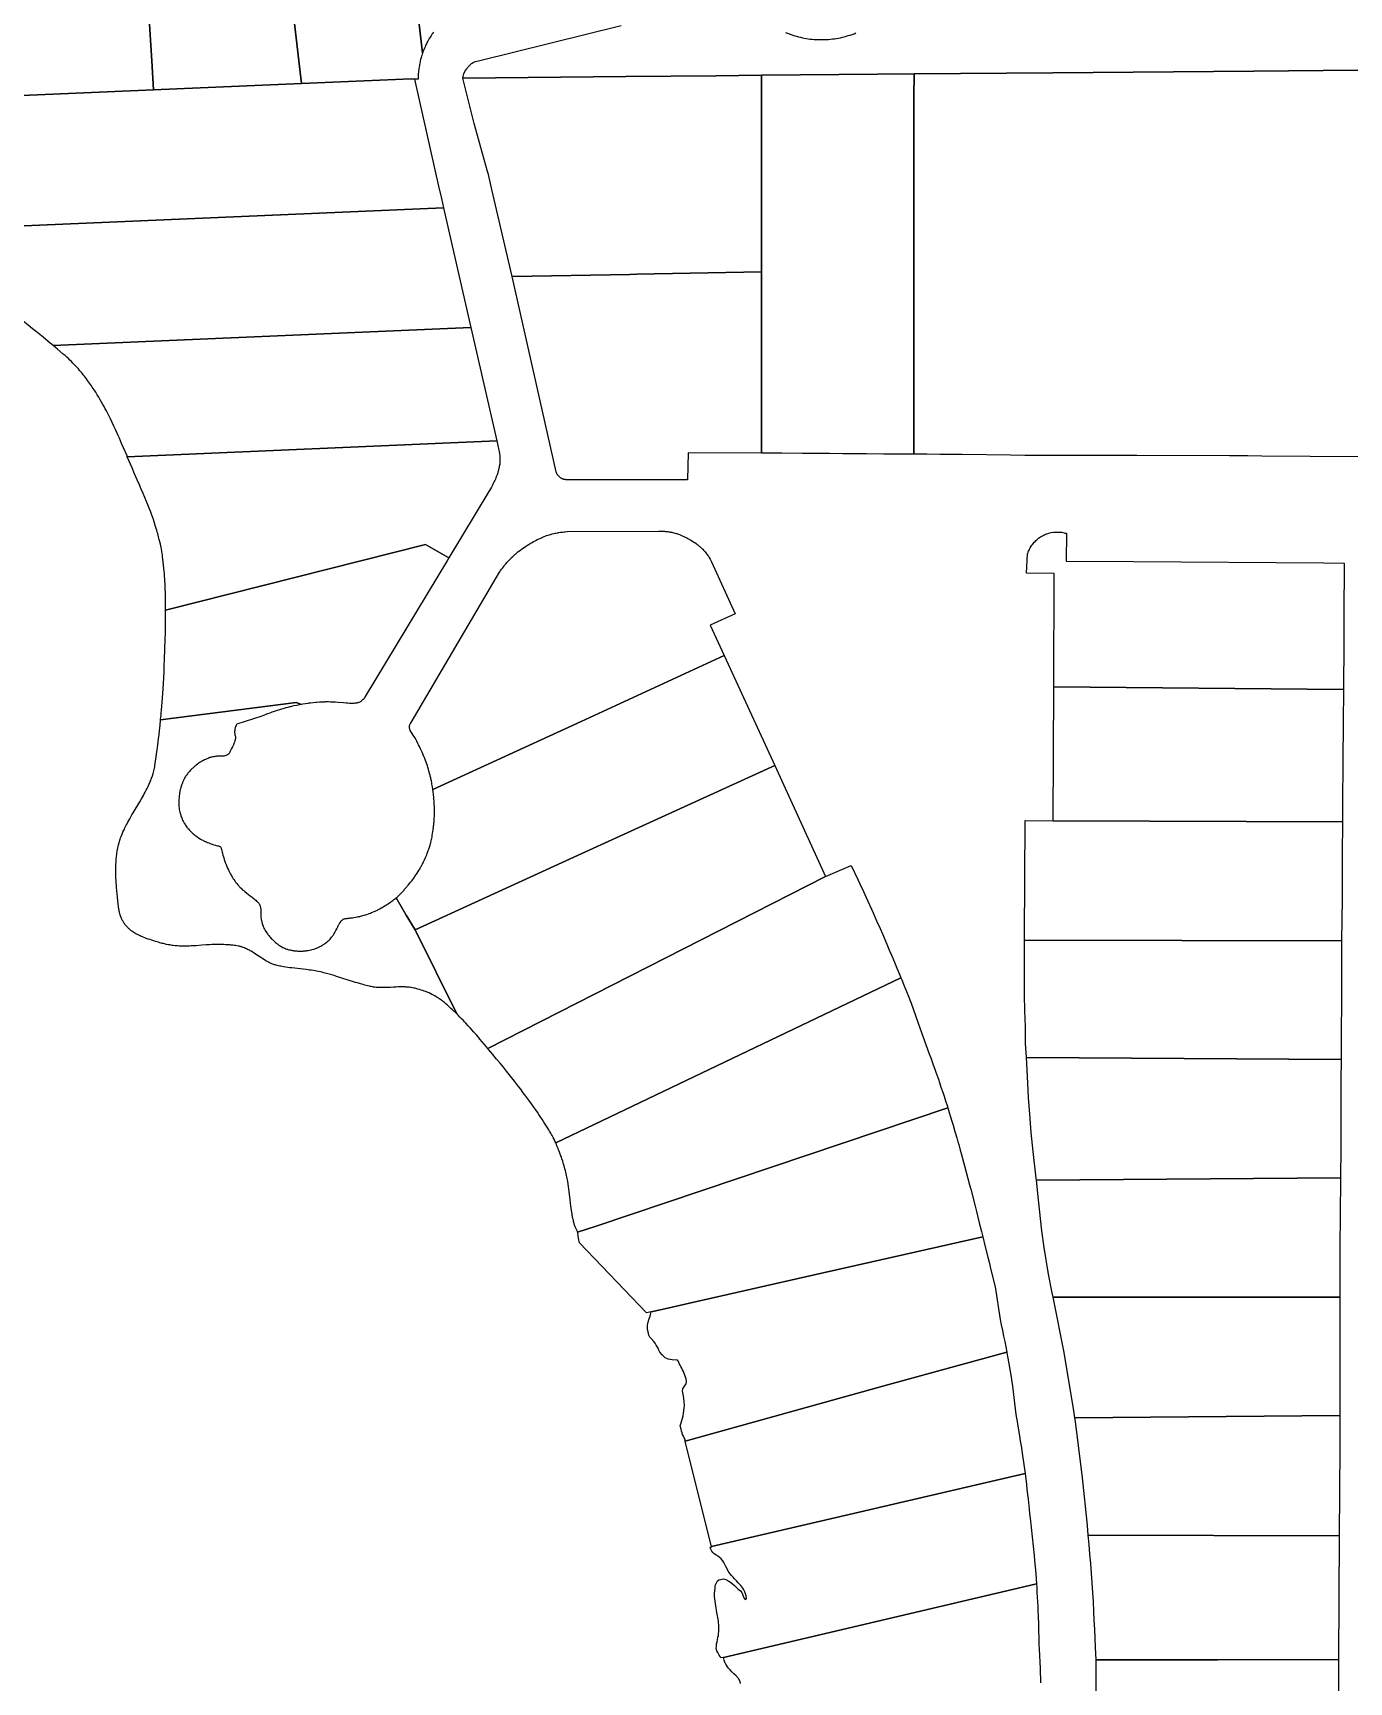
# Model space of a CAD drawing. Header units: metres. Extents: x 3 to 1005126, y 39 to 4383651.
# Drawn here: x 478298.2 to 478536, y 4366002.3 to 4366300.4 of the extents above; entities that cross this region are included whole.
import ezdxf

# ---------------------------------------------------------------- set-up
doc = ezdxf.new("R2010")
doc.units = ezdxf.units.M
doc.header["$MEASUREMENT"] = 0
doc.layers.add('TM_Llucmajor', color=7, linetype='Continuous')

msp = doc.modelspace()

# ---------------------------------------------------------------- linework, layer by layer
at = {"layer": 'TM_Llucmajor', "linetype": 'Continuous', "flags": 128}
for points in [[(478362.14, 4366351.85), (478368.6, 4366296.74), (478368.56, 4366296.64), (478368.52, 4366296.53), (478368.45, 4366296.3), (478368.41, 4366296.18), (478368.34, 4366295.95), (478368.28, 4366295.72), (478368.24, 4366295.57), (478368.19, 4366295.34), (478368.17, 4366295.25), (478368.14, 4366295.14), (478368.09, 4366294.9), (478368.04, 4366294.66), (478368.02, 4366294.51), (478367.96, 4366294.19), (478367.93, 4366293.95), (478367.91, 4366293.79), (478367.87, 4366293.46), (478367.86, 4366293.3), (478367.83, 4366292.97), (478367.81, 4366292.64), (478367.8, 4366292.42), (478367.8, 4366292.27), (478367.8, 4366292.01), (478367.11, 4366292.03), (478366.54, 4366292.05), (478346.74, 4366291.21), (478346.26, 4366295.34), (478343.21, 4366321.33)], [(478370.57, 4366300.49), (478370.42, 4366300.29), (478370.36, 4366300.19), (478370.28, 4366300.08), (478370.12, 4366299.84), (478369.97, 4366299.6), (478369.87, 4366299.44), (478369.8, 4366299.33), (478369.68, 4366299.12), (478369.54, 4366298.87), (478369.45, 4366298.7), (478369.39, 4366298.59), (478369.28, 4366298.37), (478369.2, 4366298.2), (478369.14, 4366298.08), (478369.04, 4366297.86), (478368.94, 4366297.63), (478368.81, 4366297.32), (478368.75, 4366297.16), (478368.66, 4366296.93), (478368.62, 4366296.81), (478368.6, 4366296.74), (478362.14, 4366351.85)], [(478343.21, 4366321.33), (478346.26, 4366295.34), (478346.74, 4366291.21), (478319.99, 4366290.07), (478319.66, 4366295.34), (478318.24, 4366318.09)], [(478318.24, 4366318.09), (478319.66, 4366295.34), (478319.99, 4366290.07), (478319.99, 4366290.07), (478294.81, 4366288.99), (478293.14, 4366288.92), (478293.45, 4366295.34), (478294.57, 4366318.14)], [(478537.64, 4366293.61), (478518.82, 4366293.47), (478482.49, 4366293.16), (478457.41, 4366292.95), (478450.82, 4366292.89), (478429.87, 4366292.71), (478429.87, 4366292.71), (478421.66, 4366292.63), (478405.33, 4366292.48), (478375.9, 4366292.21), (478376.05, 4366293.01), (478376.37, 4366293.59), (478376.57, 4366293.86), (478376.65, 4366294), (478376.75, 4366294.12), (478376.85, 4366294.25), (478376.96, 4366294.37), (478377.07, 4366294.5), (478377.19, 4366294.61), (478377.32, 4366294.71), (478377.45, 4366294.81), (478377.58, 4366294.91), (478377.73, 4366295), (478377.87, 4366295.07), (478378.01, 4366295.14), (478378.16, 4366295.21), (478378.68, 4366295.34), (478404.48, 4366301.73)], [(478434.19, 4366300.47), (478434.52, 4366300.33), (478434.85, 4366300.2), (478435.18, 4366300.08), (478435.52, 4366299.96), (478435.86, 4366299.86), (478436.2, 4366299.76), (478436.55, 4366299.66), (478436.89, 4366299.58), (478437.23, 4366299.5), (478437.58, 4366299.43), (478437.93, 4366299.37), (478438.29, 4366299.31), (478438.65, 4366299.26), (478439.01, 4366299.23), (478439.39, 4366299.19), (478439.74, 4366299.18), (478440.11, 4366299.16), (478440.48, 4366299.16), (478440.84, 4366299.16), (478441.21, 4366299.16), (478441.57, 4366299.18), (478441.94, 4366299.19), (478442.3, 4366299.23), (478442.66, 4366299.27), (478443.03, 4366299.31), (478443.39, 4366299.37), (478443.75, 4366299.43), (478444.11, 4366299.5), (478444.46, 4366299.58), (478444.82, 4366299.68), (478445.17, 4366299.77), (478445.52, 4366299.87), (478445.87, 4366299.98), (478446.23, 4366300.11), (478446.57, 4366300.22), (478446.9, 4366300.36)], [(478537.67, 4366223.72), (478528.98, 4366223.8), (478520.29, 4366223.88), (478517.73, 4366223.9), (478515.16, 4366223.93), (478514.44, 4366223.93), (478497.66, 4366223.96), (478488.82, 4366223.97), (478479.97, 4366223.98), (478477.41, 4366224.01), (478474.86, 4366224.04), (478466.13, 4366224.15), (478462.16, 4366224.17), (478459.75, 4366224.21), (478457.36, 4366224.21), (478457.37, 4366229.79), (478457.37, 4366235.29), (478457.38, 4366239.35), (478457.38, 4366243.4), (478457.38, 4366254.01), (478457.39, 4366259.7), (478457.39, 4366267.73), (478457.4, 4366275.76), (478457.4, 4366279.74), (478457.4, 4366283.72), (478457.4, 4366285.11), (478457.4, 4366288.82), (478457.41, 4366292.95), (478482.49, 4366293.16), (478518.82, 4366293.47), (478537.64, 4366293.61)], [(478294.81, 4366288.99), (478319.99, 4366290.07), (478346.74, 4366291.21), (478366.54, 4366292.05), (478367.11, 4366292.03), (478371.49, 4366272.69), (478372.01, 4366270.46), (478372.4, 4366268.74), (478275.43, 4366264.6)], [(478426.04, 4366002.03), (478425.97, 4366002.36), (478425.73, 4366002.87), (478425.24, 4366003.41), (478424.85, 4366003.78), (478424.48, 4366004.16), (478424.17, 4366004.5), (478423.84, 4366004.87), (478423.43, 4366005.53), (478423.22, 4366005.89), (478423.08, 4366006.26), (478422.96, 4366006.75), (478450.39, 4366013.21), (478479.53, 4366020.06), (478479.58, 4366019.31), (478479.62, 4366018.47), (478479.67, 4366017.64), (478479.72, 4366016.8), (478479.77, 4366015.96), (478479.8, 4366015.13), (478479.84, 4366014.29), (478479.91, 4366012.63), (478479.93, 4366011.79), (478479.97, 4366010.13), (478479.99, 4366009.31), (478479.99, 4366009.1), (478480.04, 4366008.23), (478480.21, 4366004.75), (478480.23, 4366003.88), (478480.27, 4366003), (478480.29, 4366002.13)]]:
    msp.add_lwpolyline(points, dxfattribs=at)
for points in [[(478375.9, 4366292.21), (478405.33, 4366292.48), (478421.66, 4366292.63), (478429.87, 4366292.71), (478429.87, 4366288.16), (478429.87, 4366284.03), (478429.87, 4366280.04), (478429.86, 4366276.06), (478429.86, 4366274.33), (478429.86, 4366272.06), (478429.86, 4366268.06), (478429.86, 4366264.06), (478429.85, 4366260.06), (478429.85, 4366258.42), (478429.85, 4366257.16), (478407.31, 4366256.74), (478406.06, 4366256.72), (478384.77, 4366256.32), (478381.14, 4366272.05), (478380.51, 4366274.78), (478380.36, 4366275.31), (478377.9, 4366284), (478375.9, 4366292.21)], [(478429.83, 4366224.42), (478429.84, 4366234.56), (478429.84, 4366244.57), (478429.85, 4366248.36), (478429.85, 4366252.14), (478429.85, 4366254.65), (478429.85, 4366257.16), (478429.85, 4366258.42), (478429.85, 4366260.06), (478429.86, 4366264.06), (478429.86, 4366268.06), (478429.86, 4366272.06), (478429.86, 4366274.33), (478429.86, 4366276.06), (478429.87, 4366280.04), (478429.87, 4366284.03), (478429.87, 4366288.16), (478429.87, 4366292.71), (478450.82, 4366292.89), (478457.41, 4366292.95), (478457.4, 4366288.82), (478457.4, 4366285.11), (478457.4, 4366283.72), (478457.4, 4366279.74), (478457.4, 4366275.76), (478457.39, 4366267.73), (478457.39, 4366259.7), (478457.38, 4366254.01), (478457.38, 4366243.4), (478457.38, 4366239.35), (478457.37, 4366235.29), (478457.37, 4366229.79), (478457.36, 4366224.21), (478454.64, 4366224.21), (478451.92, 4366224.25), (478448.83, 4366224.28), (478446.99, 4366224.29), (478444.57, 4366224.3), (478442.14, 4366224.32), (478439.71, 4366224.34), (478437.28, 4366224.36), (478433.55, 4366224.39), (478429.83, 4366224.42)], [(478275.43, 4366264.6), (478372.4, 4366268.74), (478372.52, 4366268.22), (478377.33, 4366247.1), (478301.81, 4366243.88), (478301.62, 4366244.03), (478300.94, 4366244.6), (478300.03, 4366245.35), (478298.81, 4366246.35), (478298.11, 4366246.91), (478297.31, 4366247.56), (478296.4, 4366248.29), (478295.36, 4366249.13), (478294.16, 4366250.08), (478292.79, 4366251.16), (478291.22, 4366252.4), (478289.42, 4366253.8), (478287.37, 4366255.39), (478285.02, 4366257.2), (478278.74, 4366262.04), (478277.07, 4366263.33), (478275.43, 4366264.6)], [(478384.77, 4366256.32), (478406.06, 4366256.72), (478407.31, 4366256.74), (478429.85, 4366257.16), (478429.85, 4366254.65), (478429.85, 4366252.14), (478429.85, 4366248.36), (478429.84, 4366244.57), (478429.84, 4366234.56), (478429.83, 4366224.42), (478416.61, 4366224.48), (478416.47, 4366219.57), (478394.65, 4366219.6), (478394.58, 4366219.6), (478394.5, 4366219.61), (478394.42, 4366219.62), (478394.35, 4366219.63), (478394.27, 4366219.64), (478394.19, 4366219.66), (478394.11, 4366219.68), (478394.04, 4366219.7), (478393.96, 4366219.73), (478393.89, 4366219.76), (478393.81, 4366219.79), (478393.74, 4366219.83), (478393.67, 4366219.87), (478393.59, 4366219.91), (478393.53, 4366219.96), (478393.46, 4366220.01), (478393.39, 4366220.06), (478393.33, 4366220.11), (478393.27, 4366220.17), (478393.21, 4366220.23), (478393.15, 4366220.29), (478393.1, 4366220.35), (478393.05, 4366220.41), (478393, 4366220.48), (478392.96, 4366220.55), (478392.92, 4366220.61), (478392.88, 4366220.68), (478392.84, 4366220.75), (478392.81, 4366220.83), (478392.78, 4366220.9), (478392.75, 4366220.97), (478392.73, 4366221.04), (478384.77, 4366256.32)], [(478301.81, 4366243.88), (478377.33, 4366247.1), (478381.99, 4366226.63), (478315.24, 4366223.77), (478315.18, 4366223.91), (478314.57, 4366225.35), (478314.21, 4366226.18), (478313.8, 4366227.11), (478313.58, 4366227.61), (478313.34, 4366228.14), (478313.08, 4366228.7), (478312.81, 4366229.3), (478312.5, 4366229.94), (478312.18, 4366230.61), (478312.01, 4366230.95), (478311.83, 4366231.31), (478311.64, 4366231.67), (478311.45, 4366232.05), (478311.25, 4366232.43), (478311.03, 4366232.83), (478310.81, 4366233.23), (478310.58, 4366233.65), (478310.33, 4366234.07), (478310.08, 4366234.51), (478309.81, 4366234.95), (478309.52, 4366235.41), (478309.22, 4366235.88), (478309.07, 4366236.11), (478308.91, 4366236.35), (478308.75, 4366236.59), (478308.58, 4366236.83), (478308.41, 4366237.07), (478308.23, 4366237.32), (478308.05, 4366237.57), (478307.87, 4366237.82), (478307.67, 4366238.07), (478307.48, 4366238.33), (478307.27, 4366238.58), (478307.06, 4366238.84), (478306.85, 4366239.1), (478306.62, 4366239.36), (478306.4, 4366239.63), (478306.16, 4366239.89), (478305.92, 4366240.16), (478305.66, 4366240.43), (478305.4, 4366240.69), (478305.14, 4366240.96), (478304.86, 4366241.23), (478304.58, 4366241.5), (478304.28, 4366241.78), (478303.98, 4366242.05), (478303.66, 4366242.32), (478302.64, 4366243.18), (478301.81, 4366243.88)], [(478315.24, 4366223.77), (478381.99, 4366226.63), (478382.38, 4366224.93), (478382.42, 4366224.73), (478382.44, 4366224.62), (478382.47, 4366224.46), (478382.51, 4366224.23), (478382.54, 4366223.99), (478382.55, 4366223.87), (478382.56, 4366223.63), (478382.57, 4366223.51), (478382.57, 4366223.33), (478382.57, 4366223.12), (478382.57, 4366222.97), (478382.56, 4366222.88), (478382.55, 4366222.69), (478382.54, 4366222.54), (478382.53, 4366222.45), (478382.5, 4366222.26), (478382.49, 4366222.17), (478382.46, 4366221.98), (478382.42, 4366221.79), (478382.4, 4366221.67), (478382.34, 4366221.42), (478382.3, 4366221.27), (478382.28, 4366221.17), (478382.22, 4366220.98), (478382.19, 4366220.88), (478382.13, 4366220.69), (478382.06, 4366220.5), (478382.02, 4366220.37), (478381.92, 4366220.12), (478381.86, 4366219.98), (478381.75, 4366219.72), (478381.63, 4366219.46), (478381.55, 4366219.29), (478381.38, 4366218.95), (478381.23, 4366218.65), (478381.15, 4366218.51), (478381.04, 4366218.29), (478380.86, 4366217.97), (478380.68, 4366217.65), (478380.58, 4366217.49), (478373.35, 4366205.52), (478369.13, 4366207.93), (478322.16, 4366196.06), (478322.16, 4366197.04), (478322.15, 4366197.69), (478322.13, 4366198.4), (478322.12, 4366198.94), (478322.11, 4366199.14), (478322.08, 4366199.94), (478322.07, 4366200.35), (478322.05, 4366200.78), (478322.02, 4366201.21), (478322, 4366201.66), (478321.96, 4366202.13), (478321.93, 4366202.61), (478321.89, 4366203.11), (478321.84, 4366203.62), (478321.79, 4366204.15), (478321.74, 4366204.7), (478321.67, 4366205.26), (478321.62, 4366205.65), (478321.57, 4366206.04), (478321.53, 4366206.3), (478321.47, 4366206.64), (478321.39, 4366207.1), (478321.34, 4366207.36), (478321.28, 4366207.66), (478321.21, 4366207.99), (478321.12, 4366208.38), (478321.02, 4366208.82), (478320.89, 4366209.31), (478320.82, 4366209.58), (478320.75, 4366209.86), (478320.66, 4366210.16), (478320.57, 4366210.48), (478320.46, 4366210.82), (478320.35, 4366211.18), (478320.23, 4366211.57), (478320.09, 4366211.98), (478319.94, 4366212.42), (478319.78, 4366212.88), (478319.6, 4366213.38), (478319.4, 4366213.91), (478319.18, 4366214.47), (478318.95, 4366215.06), (478318.69, 4366215.7), (478318.41, 4366216.38), (478318.1, 4366217.1), (478317.77, 4366217.88), (478317.42, 4366218.7), (478317.03, 4366219.58), (478316.56, 4366220.66), (478316.1, 4366221.74), (478315.24, 4366223.77)], [(478370.47, 4366163.59), (478370.38, 4366164.12), (478370.29, 4366164.58), (478370.25, 4366164.82), (478370.18, 4366165.17), (478370.1, 4366165.53), (478370.06, 4366165.7), (478369.98, 4366166.04), (478369.94, 4366166.22), (478369.87, 4366166.49), (478369.78, 4366166.82), (478369.73, 4366166.99), (478369.65, 4366167.26), (478369.54, 4366167.63), (478369.46, 4366167.89), (478369.4, 4366168.05), (478369.28, 4366168.39), (478369.23, 4366168.57), (478369.1, 4366168.89), (478368.98, 4366169.24), (478368.89, 4366169.46), (478368.71, 4366169.89), (478368.64, 4366170.07), (478368.5, 4366170.39), (478368.35, 4366170.72), (478368.24, 4366170.95), (478368.03, 4366171.38), (478367.87, 4366171.7), (478367.76, 4366171.93), (478367.53, 4366172.37), (478367.41, 4366172.57), (478367.17, 4366173.02), (478366.91, 4366173.45), (478366.74, 4366173.74), (478366.62, 4366173.93), (478366.38, 4366174.3), (478366.34, 4366174.38), (478366.29, 4366174.53), (478366.25, 4366174.67), (478366.23, 4366174.75), (478366.22, 4366174.86), (478366.22, 4366174.93), (478366.22, 4366175.02), (478366.24, 4366175.12), (478366.25, 4366175.2), (478366.28, 4366175.3), (478366.31, 4366175.38), (478366.37, 4366175.49), (478366.41, 4366175.56), (478366.52, 4366175.71), (478382.51, 4366202.9), (478382.68, 4366203.14), (478382.76, 4366203.25), (478382.88, 4366203.43), (478383.08, 4366203.69), (478383.27, 4366203.95), (478383.37, 4366204.08), (478383.58, 4366204.33), (478383.68, 4366204.45), (478383.84, 4366204.63), (478384.05, 4366204.87), (478384.16, 4366204.99), (478384.32, 4366205.16), (478384.58, 4366205.42), (478384.68, 4366205.53), (478384.91, 4366205.74), (478385.13, 4366205.95), (478385.29, 4366206.09), (478385.39, 4366206.18), (478385.6, 4366206.36), (478385.84, 4366206.56), (478386, 4366206.68), (478386.11, 4366206.77), (478386.33, 4366206.94), (478386.49, 4366207.06), (478386.6, 4366207.14), (478386.83, 4366207.3), (478386.94, 4366207.38), (478387.17, 4366207.54), (478387.4, 4366207.69), (478387.56, 4366207.79), (478387.87, 4366207.98), (478388.22, 4366208.19), (478388.39, 4366208.29), (478388.66, 4366208.43), (478388.92, 4366208.58), (478389.06, 4366208.65), (478389.33, 4366208.78), (478389.46, 4366208.85), (478389.67, 4366208.94), (478389.94, 4366209.07), (478390.08, 4366209.13), (478390.29, 4366209.22), (478390.6, 4366209.34), (478390.88, 4366209.44), (478391.02, 4366209.5), (478391.24, 4366209.57), (478391.56, 4366209.67), (478391.88, 4366209.76), (478392.04, 4366209.81), (478392.33, 4366209.88), (478392.53, 4366209.93), (478392.66, 4366209.95), (478392.92, 4366210.01), (478393.11, 4366210.04), (478393.24, 4366210.06), (478393.51, 4366210.11), (478393.64, 4366210.12), (478393.91, 4366210.16), (478394.17, 4366210.19), (478394.35, 4366210.2), (478394.71, 4366210.23), (478411.22, 4366210.31), (478411.47, 4366210.32), (478411.59, 4366210.32), (478411.77, 4366210.32), (478412.04, 4366210.31), (478412.31, 4366210.29), (478412.44, 4366210.28), (478412.71, 4366210.26), (478412.84, 4366210.24), (478413.04, 4366210.22), (478413.3, 4366210.17), (478413.43, 4366210.15), (478413.62, 4366210.11), (478413.82, 4366210.06), (478413.92, 4366210.04), (478414.02, 4366210.02), (478414.22, 4366209.96), (478414.42, 4366209.9), (478414.55, 4366209.86), (478414.82, 4366209.77), (478415.01, 4366209.7), (478415.14, 4366209.64), (478415.4, 4366209.54), (478415.53, 4366209.48), (478415.79, 4366209.37), (478416.05, 4366209.24), (478416.22, 4366209.16), (478416.33, 4366209.1), (478416.55, 4366208.99), (478416.8, 4366208.85), (478416.92, 4366208.78), (478417.1, 4366208.67), (478417.38, 4366208.5), (478417.64, 4366208.33), (478417.78, 4366208.24), (478418.04, 4366208.06), (478418.16, 4366207.96), (478418.35, 4366207.82), (478418.51, 4366207.69), (478418.6, 4366207.62), (478418.71, 4366207.52), (478418.89, 4366207.36), (478419.06, 4366207.2), (478419.14, 4366207.12), (478419.22, 4366207.04), (478419.37, 4366206.88), (478419.51, 4366206.73), (478419.6, 4366206.62), (478419.66, 4366206.55), (478419.78, 4366206.4), (478419.91, 4366206.23), (478420, 4366206.12), (478420.17, 4366205.89), (478420.25, 4366205.77), (478420.4, 4366205.53), (478420.55, 4366205.28), (478420.65, 4366205.11), (478420.72, 4366205), (478420.84, 4366204.76), (478425.06, 4366195.37), (478420.6, 4366193.3), (478423.12, 4366187.82), (478397.27, 4366175.92), (478370.47, 4366163.59)], [(478482.66, 4366182.2), (478482.72, 4366202.69), (478477.71, 4366202.74), (478477.94, 4366206.22), (478477.96, 4366206.3), (478478.03, 4366206.5), (478478.11, 4366206.69), (478478.2, 4366206.89), (478478.29, 4366207.08), (478478.39, 4366207.27), (478478.61, 4366207.63), (478478.73, 4366207.8), (478478.86, 4366207.98), (478478.99, 4366208.14), (478479.13, 4366208.3), (478479.28, 4366208.46), (478479.43, 4366208.6), (478479.58, 4366208.75), (478479.74, 4366208.89), (478479.91, 4366209.02), (478480.08, 4366209.14), (478480.26, 4366209.26), (478480.62, 4366209.48), (478480.81, 4366209.58), (478481.01, 4366209.67), (478481.2, 4366209.75), (478481.4, 4366209.83), (478481.6, 4366209.9), (478481.8, 4366209.96), (478482.22, 4366210.06), (478482.64, 4366210.12), (478483.06, 4366210.16), (478483.49, 4366210.16), (478483.7, 4366210.15), (478484.12, 4366210.11), (478484.54, 4366210.03), (478484.74, 4366209.98), (478484.95, 4366209.92), (478484.93, 4366204.9), (478497.08, 4366204.82), (478531.47, 4366204.58), (478535.16, 4366204.53), (478535.07, 4366194.92), (478535.06, 4366188.74), (478535.05, 4366183.03), (478535.03, 4366181.69), (478482.66, 4366182.2)], [(478346.73, 4366179), (478345.77, 4366179.34), (478326.89, 4366176.93), (478321.26, 4366176.21), (478321.32, 4366176.8), (478321.33, 4366176.96), (478321.37, 4366177.4), (478321.42, 4366178.03), (478321.48, 4366178.7), (478321.54, 4366179.42), (478321.59, 4366180.18), (478321.65, 4366181), (478321.71, 4366181.87), (478321.76, 4366182.8), (478321.82, 4366183.8), (478321.87, 4366184.85), (478321.92, 4366185.98), (478321.96, 4366187.19), (478322.08, 4366190.75), (478322.11, 4366191.94), (478322.13, 4366192.62), (478322.14, 4366193.4), (478322.15, 4366194.29), (478322.16, 4366195.3), (478322.16, 4366196.06), (478369.13, 4366207.93), (478373.35, 4366205.52), (478373.08, 4366205.06), (478358.2, 4366180.42), (478358.04, 4366180.03), (478357.84, 4366179.86), (478357.76, 4366179.81), (478357.54, 4366179.64), (478357.42, 4366179.55), (478357.3, 4366179.48), (478357.23, 4366179.43), (478357.1, 4366179.37), (478357.03, 4366179.34), (478356.91, 4366179.29), (478356.8, 4366179.26), (478356.73, 4366179.25), (478356.59, 4366179.22), (478356.45, 4366179.21), (478356.36, 4366179.21), (478356.18, 4366179.18), (478356.09, 4366179.18), (478355.92, 4366179.18), (478355.74, 4366179.18), (478355.63, 4366179.18), (478355.4, 4366179.18), (478355.03, 4366179.21), (478354.78, 4366179.22), (478354.29, 4366179.26), (478353.32, 4366179.34), (478352.84, 4366179.38), (478352.52, 4366179.41), (478352.36, 4366179.42), (478352.12, 4366179.42), (478351.95, 4366179.43), (478351.6, 4366179.45), (478351.25, 4366179.45), (478351.02, 4366179.45), (478350.86, 4366179.43), (478350.55, 4366179.42), (478350.2, 4366179.42), (478349.97, 4366179.41), (478349.51, 4366179.37), (478349.28, 4366179.34), (478348.82, 4366179.3), (478348.36, 4366179.25), (478348.05, 4366179.2), (478347.85, 4366179.18), (478347.44, 4366179.12), (478346.96, 4366179.04), (478346.73, 4366179)], [(478363.81, 4366144.02), (478363.93, 4366144.11), (478364.26, 4366144.43), (478364.42, 4366144.59), (478364.66, 4366144.84), (478364.89, 4366145.08), (478365.01, 4366145.21), (478365.24, 4366145.45), (478365.35, 4366145.58), (478365.52, 4366145.76), (478365.74, 4366146.01), (478365.84, 4366146.14), (478366, 4366146.32), (478366.24, 4366146.61), (478366.44, 4366146.86), (478366.54, 4366146.99), (478366.69, 4366147.18), (478367.11, 4366147.76), (478367.22, 4366147.91), (478367.4, 4366148.17), (478367.48, 4366148.3), (478367.62, 4366148.5), (478367.8, 4366148.8), (478367.99, 4366149.1), (478368.08, 4366149.25), (478368.25, 4366149.56), (478368.34, 4366149.71), (478368.46, 4366149.94), (478368.61, 4366150.21), (478368.68, 4366150.35), (478368.78, 4366150.56), (478368.93, 4366150.88), (478369.08, 4366151.19), (478369.15, 4366151.35), (478369.28, 4366151.68), (478369.35, 4366151.84), (478369.44, 4366152.08), (478369.56, 4366152.41), (478369.62, 4366152.57), (478369.71, 4366152.82), (478369.83, 4366153.2), (478369.94, 4366153.58), (478370.01, 4366153.84), (478370.06, 4366154.01), (478370.14, 4366154.36), (478370.2, 4366154.62), (478370.24, 4366154.79), (478370.32, 4366155.15), (478370.35, 4366155.32), (478370.42, 4366155.68), (478370.47, 4366156.03), (478370.51, 4366156.27), (478370.53, 4366156.43), (478370.57, 4366156.75), (478370.6, 4366157.03), (478370.62, 4366157.21), (478370.66, 4366157.57), (478370.67, 4366157.75), (478370.7, 4366158.12), (478370.72, 4366158.47), (478370.73, 4366158.73), (478370.74, 4366158.88), (478370.74, 4366159.21), (478370.75, 4366159.39), (478370.75, 4366159.75), (478370.74, 4366160.12), (478370.74, 4366160.37), (478370.74, 4366160.54), (478370.72, 4366160.86), (478370.7, 4366161.23), (478370.69, 4366161.46), (478370.65, 4366161.96), (478370.63, 4366162.19), (478370.58, 4366162.69), (478370.52, 4366163.17), (478370.47, 4366163.59), (478397.27, 4366175.92), (478423.12, 4366187.82), (478432.23, 4366167.94), (478397.37, 4366152.06), (478367.25, 4366138.26), (478365.66, 4366140.92), (478363.81, 4366144.02)], [(478329.51, 4366135.52), (478328.73, 4366135.47), (478327.7, 4366135.39), (478327.1, 4366135.36), (478326.79, 4366135.34), (478326.45, 4366135.33), (478326.09, 4366135.31), (478325.71, 4366135.31), (478325.3, 4366135.31), (478325.09, 4366135.31), (478324.87, 4366135.31), (478324.59, 4366135.32), (478324.31, 4366135.34), (478324.13, 4366135.35), (478323.88, 4366135.38), (478323.55, 4366135.42), (478323.37, 4366135.45), (478323.15, 4366135.48), (478322.91, 4366135.52), (478322.63, 4366135.57), (478322.32, 4366135.63), (478321.96, 4366135.72), (478321.76, 4366135.76), (478321.56, 4366135.81), (478321.34, 4366135.87), (478321.11, 4366135.93), (478320.86, 4366136), (478320.6, 4366136.08), (478320.31, 4366136.17), (478320.01, 4366136.26), (478319.69, 4366136.37), (478319.35, 4366136.48), (478319, 4366136.59), (478318.66, 4366136.71), (478318.43, 4366136.8), (478318.13, 4366136.91), (478317.96, 4366136.98), (478317.77, 4366137.06), (478317.56, 4366137.15), (478317.31, 4366137.27), (478317.18, 4366137.33), (478317.05, 4366137.4), (478316.91, 4366137.47), (478316.76, 4366137.56), (478316.6, 4366137.65), (478316.43, 4366137.76), (478316.25, 4366137.88), (478316.07, 4366138.01), (478315.97, 4366138.08), (478315.88, 4366138.15), (478315.78, 4366138.23), (478315.68, 4366138.32), (478315.58, 4366138.41), (478315.47, 4366138.51), (478315.37, 4366138.61), (478315.26, 4366138.72), (478315.15, 4366138.84), (478315.04, 4366138.96), (478314.92, 4366139.09), (478314.81, 4366139.24), (478314.7, 4366139.39), (478314.61, 4366139.52), (478314.52, 4366139.65), (478314.47, 4366139.74), (478314.4, 4366139.86), (478314.32, 4366140.01), (478314.27, 4366140.1), (478314.22, 4366140.2), (478314.17, 4366140.32), (478314.11, 4366140.46), (478314.05, 4366140.61), (478313.99, 4366140.79), (478313.93, 4366140.99), (478313.9, 4366141.1), (478313.87, 4366141.22), (478313.84, 4366141.34), (478313.81, 4366141.47), (478313.78, 4366141.62), (478313.75, 4366141.77), (478313.72, 4366141.93), (478313.7, 4366142.11), (478313.67, 4366142.29), (478313.64, 4366142.49), (478313.59, 4366142.95), (478313.54, 4366143.47), (478313.46, 4366144.16), (478313.39, 4366144.85), (478313.34, 4366145.31), (478313.29, 4366145.93), (478313.26, 4366146.27), (478313.24, 4366146.67), (478313.21, 4366147.14), (478313.19, 4366147.66), (478313.18, 4366147.94), (478313.17, 4366148.25), (478313.17, 4366148.57), (478313.16, 4366148.91), (478313.17, 4366149.27), (478313.18, 4366149.66), (478313.19, 4366150.07), (478313.21, 4366150.5), (478313.25, 4366150.96), (478313.29, 4366151.45), (478313.35, 4366151.97), (478313.43, 4366152.5), (478313.48, 4366152.79), (478313.54, 4366153.09), (478313.59, 4366153.34), (478313.65, 4366153.61), (478313.69, 4366153.77), (478313.75, 4366154), (478313.84, 4366154.29), (478313.89, 4366154.46), (478313.95, 4366154.66), (478314.03, 4366154.88), (478314.12, 4366155.12), (478314.23, 4366155.41), (478314.36, 4366155.72), (478314.43, 4366155.89), (478314.51, 4366156.07), (478314.6, 4366156.26), (478314.7, 4366156.47), (478314.8, 4366156.7), (478314.92, 4366156.93), (478315.04, 4366157.17), (478315.18, 4366157.43), (478315.33, 4366157.71), (478315.49, 4366158), (478315.67, 4366158.33), (478315.86, 4366158.66), (478316.07, 4366159.02), (478316.29, 4366159.39), (478317.5, 4366161.42), (478317.82, 4366161.96), (478317.98, 4366162.24), (478318.14, 4366162.53), (478318.31, 4366162.82), (478318.48, 4366163.13), (478318.65, 4366163.47), (478318.81, 4366163.79), (478318.98, 4366164.14), (478319.15, 4366164.5), (478319.23, 4366164.68), (478319.39, 4366165.06), (478319.47, 4366165.26), (478319.54, 4366165.46), (478319.62, 4366165.67), (478319.76, 4366166.08), (478319.9, 4366166.53), (478319.96, 4366166.74), (478320.02, 4366166.99), (478320.08, 4366167.21), (478320.13, 4366167.45), (478320.18, 4366167.7), (478320.22, 4366167.96), (478320.34, 4366168.73), (478320.46, 4366169.52), (478320.53, 4366170.04), (478320.63, 4366170.75), (478320.75, 4366171.67), (478320.82, 4366172.21), (478320.89, 4366172.82), (478320.97, 4366173.51), (478321.06, 4366174.3), (478321.16, 4366175.21), (478321.26, 4366176.21), (478326.89, 4366176.93), (478345.77, 4366179.34), (478346.73, 4366179), (478346.38, 4366178.94), (478345.85, 4366178.83), (478345.32, 4366178.72), (478345.06, 4366178.66), (478344.71, 4366178.58), (478344.53, 4366178.54), (478344.27, 4366178.47), (478343.88, 4366178.37), (478343.53, 4366178.27), (478343.36, 4366178.22), (478343.1, 4366178.15), (478342.71, 4366178.04), (478342.32, 4366177.91), (478342.13, 4366177.84), (478341.78, 4366177.73), (478341.61, 4366177.67), (478341.36, 4366177.58), (478340.97, 4366177.44), (478340.59, 4366177.29), (478340.39, 4366177.21), (478340.01, 4366177.06), (478339.82, 4366176.98), (478339.53, 4366176.86), (478335.01, 4366175.45), (478334.95, 4366175.34), (478334.92, 4366175.27), (478334.88, 4366175.2), (478334.81, 4366175.02), (478334.78, 4366174.92), (478334.75, 4366174.85), (478334.71, 4366174.7), (478334.68, 4366174.57), (478334.66, 4366174.42), (478334.64, 4366174.26), (478334.63, 4366174.12), (478334.63, 4366174.06), (478334.63, 4366173.95), (478334.64, 4366173.82), (478334.66, 4366173.69), (478334.68, 4366173.55), (478334.69, 4366173.49), (478334.74, 4366173.31), (478334.76, 4366173.21), (478334.77, 4366173.11), (478334.78, 4366172.99), (478334.78, 4366172.89), (478334.78, 4366172.81), (478334.75, 4366172.68), (478334.73, 4366172.59), (478334.67, 4366172.43), (478334.58, 4366172.18), (478334.54, 4366172.07), (478334.48, 4366171.89), (478334.4, 4366171.7), (478334.34, 4366171.58), (478334.23, 4366171.36), (478334.06, 4366171.01), (478333.83, 4366170.54), (478333.7, 4366170.27), (478333.66, 4366170.19), (478333.6, 4366170.11), (478333.56, 4366170.04), (478333.5, 4366169.98), (478333.41, 4366169.93), (478333.31, 4366169.87), (478333.24, 4366169.83), (478333.11, 4366169.77), (478333.02, 4366169.75), (478332.86, 4366169.7), (478332.71, 4366169.67), (478332.61, 4366169.66), (478332.43, 4366169.64), (478332.32, 4366169.63), (478332.1, 4366169.62), (478331.69, 4366169.62), (478331.5, 4366169.62), (478331.43, 4366169.62), (478331.28, 4366169.61), (478331.14, 4366169.58), (478331.04, 4366169.58), (478330.86, 4366169.54), (478330.72, 4366169.51), (478330.62, 4366169.5), (478330.44, 4366169.45), (478330.35, 4366169.42), (478330.17, 4366169.38), (478329.99, 4366169.31), (478329.87, 4366169.27), (478329.79, 4366169.24), (478329.63, 4366169.17), (478329.54, 4366169.13), (478329.34, 4366169.05), (478329.16, 4366168.96), (478329.03, 4366168.89), (478328.95, 4366168.86), (478328.78, 4366168.77), (478328.6, 4366168.67), (478328.48, 4366168.58), (478328.4, 4366168.54), (478328.24, 4366168.43), (478328.13, 4366168.36), (478328.05, 4366168.3), (478327.9, 4366168.19), (478327.67, 4366168.02), (478327.53, 4366167.91), (478327.43, 4366167.83), (478327.24, 4366167.66), (478327.06, 4366167.49), (478326.97, 4366167.41), (478326.84, 4366167.28), (478326.65, 4366167.09), (478326.53, 4366166.95), (478326.47, 4366166.88), (478326.38, 4366166.78), (478326.26, 4366166.63), (478326.2, 4366166.57), (478326.12, 4366166.46), (478326, 4366166.29), (478325.89, 4366166.14), (478325.84, 4366166.06), (478325.77, 4366165.95), (478325.66, 4366165.77), (478325.56, 4366165.61), (478325.51, 4366165.51), (478325.46, 4366165.42), (478325.37, 4366165.22), (478325.28, 4366165.03), (478325.22, 4366164.91), (478325.19, 4366164.81), (478325.12, 4366164.63), (478325.05, 4366164.43), (478325, 4366164.31), (478324.98, 4366164.21), (478324.92, 4366164.03), (478324.88, 4366163.89), (478324.81, 4366163.61), (478324.75, 4366163.33), (478324.72, 4366163.14), (478324.69, 4366163.01), (478324.65, 4366162.77), (478324.61, 4366162.46), (478324.6, 4366162.33), (478324.58, 4366162.1), (478324.56, 4366161.88), (478324.55, 4366161.76), (478324.54, 4366161.54), (478324.54, 4366161.43), (478324.54, 4366161.26), (478324.54, 4366161.05), (478324.54, 4366160.94), (478324.55, 4366160.77), (478324.57, 4366160.53), (478324.6, 4366160.31), (478324.61, 4366160.19), (478324.63, 4366160.02), (478324.68, 4366159.79), (478324.73, 4366159.55), (478324.76, 4366159.42), (478324.8, 4366159.27), (478324.82, 4366159.17), (478324.88, 4366158.96), (478324.92, 4366158.87), (478324.99, 4366158.67), (478325.07, 4366158.47), (478325.12, 4366158.35), (478325.16, 4366158.25), (478325.24, 4366158.08), (478325.33, 4366157.89), (478325.4, 4366157.78), (478325.44, 4366157.69), (478325.54, 4366157.53), (478325.58, 4366157.45), (478325.68, 4366157.29), (478325.75, 4366157.19), (478325.9, 4366156.98), (478326.01, 4366156.82), (478326.12, 4366156.67), (478326.18, 4366156.59), (478326.27, 4366156.49), (478326.39, 4366156.35), (478326.46, 4366156.28), (478326.55, 4366156.18), (478326.7, 4366156.03), (478326.85, 4366155.88), (478326.93, 4366155.8), (478327, 4366155.73), (478327.16, 4366155.61), (478327.31, 4366155.47), (478327.42, 4366155.38), (478327.63, 4366155.22), (478327.79, 4366155.11), (478327.9, 4366155.03), (478328.13, 4366154.89), (478328.24, 4366154.82), (478328.47, 4366154.67), (478328.71, 4366154.54), (478328.87, 4366154.46), (478328.97, 4366154.41), (478329.19, 4366154.29), (478329.41, 4366154.19), (478329.52, 4366154.14), (478329.68, 4366154.07), (478329.94, 4366153.96), (478330.19, 4366153.86), (478330.32, 4366153.82), (478330.58, 4366153.73), (478330.72, 4366153.69), (478330.91, 4366153.62), (478331.18, 4366153.54), (478331.32, 4366153.5), (478331.52, 4366153.46), (478331.73, 4366153.42), (478331.84, 4366153.38), (478331.94, 4366153.33), (478332, 4366153.29), (478332.06, 4366153.23), (478332.14, 4366153.12), (478332.18, 4366153.05), (478332.22, 4366152.98), (478332.24, 4366152.83), (478332.3, 4366152.55), (478332.37, 4366152.29), (478332.42, 4366152.09), (478332.51, 4366151.73), (478332.59, 4366151.47), (478332.65, 4366151.29), (478332.76, 4366150.95), (478332.82, 4366150.77), (478332.95, 4366150.42), (478333.08, 4366150.07), (478333.18, 4366149.86), (478333.24, 4366149.71), (478333.37, 4366149.4), (478333.52, 4366149.09), (478333.59, 4366148.93), (478333.71, 4366148.69), (478333.82, 4366148.46), (478333.88, 4366148.34), (478334.01, 4366148.11), (478334.07, 4366148), (478334.17, 4366147.83), (478334.31, 4366147.61), (478334.38, 4366147.5), (478334.48, 4366147.33), (478334.65, 4366147.09), (478334.8, 4366146.88), (478334.88, 4366146.78), (478335, 4366146.62), (478335.12, 4366146.47), (478335.19, 4366146.4), (478335.31, 4366146.25), (478335.38, 4366146.18), (478335.48, 4366146.08), (478335.58, 4366145.97), (478335.66, 4366145.9), (478335.8, 4366145.76), (478336.02, 4366145.56), (478336.18, 4366145.43), (478336.28, 4366145.34), (478336.49, 4366145.17), (478336.81, 4366144.91), (478337.46, 4366144.41), (478337.79, 4366144.15), (478337.95, 4366144.01), (478338.17, 4366143.83), (478338.28, 4366143.74), (478338.44, 4366143.6), (478338.6, 4366143.45), (478338.68, 4366143.38), (478338.83, 4366143.23), (478338.92, 4366143.14), (478338.98, 4366143.07), (478339.06, 4366142.98), (478339.1, 4366142.92), (478339.14, 4366142.85), (478339.19, 4366142.73), (478339.23, 4366142.6), (478339.27, 4366142.45), (478339.29, 4366142.38), (478339.31, 4366142.28), (478339.33, 4366142.18), (478339.34, 4366142.05), (478339.35, 4366141.9), (478339.35, 4366141.76), (478339.34, 4366141.48), (478339.34, 4366141.36), (478339.34, 4366141.14), (478339.35, 4366140.92), (478339.36, 4366140.77), (478339.37, 4366140.68), (478339.39, 4366140.49), (478339.42, 4366140.23), (478339.44, 4366140.11), (478339.48, 4366139.92), (478339.52, 4366139.73), (478339.54, 4366139.64), (478339.59, 4366139.46), (478339.62, 4366139.37), (478339.66, 4366139.23), (478339.72, 4366139.05), (478339.76, 4366138.96), (478339.81, 4366138.83), (478339.89, 4366138.63), (478339.93, 4366138.55), (478340.01, 4366138.4), (478340.09, 4366138.25), (478340.15, 4366138.15), (478340.27, 4366137.95), (478340.37, 4366137.8), (478340.43, 4366137.71), (478340.57, 4366137.52), (478340.64, 4366137.43), (478340.79, 4366137.24), (478340.94, 4366137.06), (478341.04, 4366136.94), (478341.11, 4366136.87), (478341.25, 4366136.71), (478341.4, 4366136.56), (478341.47, 4366136.48), (478341.58, 4366136.37), (478341.76, 4366136.21), (478341.93, 4366136.05), (478342.02, 4366135.97), (478342.2, 4366135.82), (478342.29, 4366135.75), (478342.43, 4366135.65), (478342.62, 4366135.51), (478342.72, 4366135.45), (478342.87, 4366135.35), (478343.02, 4366135.26), (478343.09, 4366135.22), (478343.18, 4366135.17), (478343.35, 4366135.08), (478343.52, 4366135), (478343.64, 4366134.95), (478343.72, 4366134.92), (478343.88, 4366134.85), (478344.07, 4366134.79), (478344.19, 4366134.75), (478344.27, 4366134.72), (478344.44, 4366134.67), (478344.56, 4366134.64), (478344.65, 4366134.62), (478344.82, 4366134.58), (478344.9, 4366134.56), (478345.07, 4366134.53), (478345.25, 4366134.5), (478345.36, 4366134.48), (478345.59, 4366134.45), (478345.69, 4366134.44), (478345.88, 4366134.43), (478346.07, 4366134.41), (478346.2, 4366134.41), (478346.45, 4366134.4), (478346.65, 4366134.4), (478346.77, 4366134.41), (478347.03, 4366134.42), (478347.16, 4366134.43), (478347.41, 4366134.45), (478347.58, 4366134.47), (478347.69, 4366134.49), (478347.92, 4366134.53), (478348.17, 4366134.58), (478348.38, 4366134.62), (478348.48, 4366134.65), (478348.64, 4366134.69), (478348.87, 4366134.76), (478349.1, 4366134.83), (478349.22, 4366134.87), (478349.44, 4366134.96), (478349.56, 4366135), (478349.72, 4366135.07), (478349.94, 4366135.17), (478350.05, 4366135.23), (478350.21, 4366135.31), (478350.37, 4366135.4), (478350.45, 4366135.44), (478350.6, 4366135.54), (478350.68, 4366135.59), (478350.79, 4366135.66), (478350.96, 4366135.78), (478351.12, 4366135.9), (478351.2, 4366135.96), (478351.36, 4366136.09), (478351.43, 4366136.15), (478351.55, 4366136.25), (478351.69, 4366136.39), (478351.77, 4366136.46), (478351.87, 4366136.57), (478352.02, 4366136.74), (478352.16, 4366136.9), (478352.22, 4366136.98), (478352.31, 4366137.1), (478352.4, 4366137.22), (478352.44, 4366137.28), (478352.53, 4366137.41), (478352.57, 4366137.47), (478352.63, 4366137.57), (478352.74, 4366137.77), (478352.81, 4366137.9), (478352.94, 4366138.16), (478353.08, 4366138.44), (478353.26, 4366138.81), (478353.35, 4366139), (478353.45, 4366139.19), (478353.51, 4366139.28), (478353.59, 4366139.42), (478353.68, 4366139.58), (478353.74, 4366139.66), (478353.81, 4366139.76), (478353.85, 4366139.82), (478353.92, 4366139.9), (478353.97, 4366139.95), (478354.04, 4366140.01), (478354.15, 4366140.09), (478354.27, 4366140.17), (478354.38, 4366140.22), (478354.46, 4366140.25), (478354.62, 4366140.29), (478354.79, 4366140.31), (478354.96, 4366140.33), (478355.07, 4366140.35), (478355.28, 4366140.37), (478355.39, 4366140.38), (478355.6, 4366140.41), (478355.8, 4366140.43), (478355.93, 4366140.45), (478356.19, 4366140.49), (478356.46, 4366140.53), (478356.81, 4366140.6), (478356.99, 4366140.64), (478357.25, 4366140.69), (478357.38, 4366140.72), (478357.64, 4366140.79), (478357.78, 4366140.82), (478357.97, 4366140.88), (478358.23, 4366140.95), (478358.36, 4366140.99), (478358.55, 4366141.05), (478358.84, 4366141.15), (478358.95, 4366141.19), (478359.17, 4366141.28), (478359.38, 4366141.36), (478359.53, 4366141.42), (478359.82, 4366141.54), (478360.03, 4366141.64), (478360.17, 4366141.71), (478360.45, 4366141.84), (478360.59, 4366141.91), (478360.86, 4366142.06), (478361.14, 4366142.21), (478361.32, 4366142.31), (478361.68, 4366142.52), (478361.98, 4366142.71), (478362.14, 4366142.81), (478362.36, 4366142.95), (478362.59, 4366143.11), (478362.7, 4366143.18), (478363.03, 4366143.42), (478363.2, 4366143.54), (478363.42, 4366143.71), (478363.52, 4366143.79), (478363.69, 4366143.92), (478363.81, 4366144.02), (478365.66, 4366140.92), (478367.25, 4366138.26), (478374.79, 4366123.05), (478373.93, 4366123.87), (478373.72, 4366124.06), (478373.28, 4366124.46), (478373.04, 4366124.67), (478372.79, 4366124.89), (478372.53, 4366125.11), (478372.35, 4366125.25), (478372.18, 4366125.4), (478372.06, 4366125.49), (478371.89, 4366125.61), (478371.68, 4366125.76), (478371.55, 4366125.85), (478371.41, 4366125.95), (478371.24, 4366126.05), (478371.05, 4366126.17), (478370.83, 4366126.3), (478370.57, 4366126.44), (478370.43, 4366126.52), (478370.28, 4366126.59), (478369.96, 4366126.75), (478369.77, 4366126.84), (478369.58, 4366126.92), (478369.14, 4366127.1), (478368.89, 4366127.19), (478368.63, 4366127.28), (478368.35, 4366127.38), (478368.05, 4366127.47), (478367.72, 4366127.56), (478367.55, 4366127.6), (478367.38, 4366127.65), (478367.2, 4366127.69), (478367.01, 4366127.73), (478366.78, 4366127.78), (478366.55, 4366127.82), (478366.4, 4366127.84), (478366.19, 4366127.87), (478365.92, 4366127.89), (478365.76, 4366127.91), (478365.58, 4366127.92), (478365.37, 4366127.93), (478365.14, 4366127.93), (478364.87, 4366127.94), (478364.56, 4366127.93), (478364.2, 4366127.93), (478363.8, 4366127.91), (478363.34, 4366127.89), (478362.81, 4366127.86), (478362.2, 4366127.83), (478361.88, 4366127.82), (478361.54, 4366127.82), (478361.18, 4366127.81), (478360.99, 4366127.82), (478360.8, 4366127.82), (478360.6, 4366127.83), (478360.39, 4366127.85), (478360.18, 4366127.86), (478359.97, 4366127.89), (478359.74, 4366127.92), (478359.52, 4366127.95), (478359.28, 4366128), (478359.16, 4366128.02), (478358.79, 4366128.11), (478358.41, 4366128.2), (478358.17, 4366128.27), (478357.84, 4366128.36), (478357.39, 4366128.48), (478356.81, 4366128.65), (478356.47, 4366128.75), (478356.09, 4366128.87), (478353.04, 4366129.85), (478352.63, 4366129.98), (478352.2, 4366130.11), (478351.73, 4366130.24), (478351.23, 4366130.38), (478350.98, 4366130.45), (478350.71, 4366130.51), (478350.44, 4366130.58), (478350.15, 4366130.65), (478349.79, 4366130.73), (478349.43, 4366130.8), (478349.19, 4366130.84), (478348.87, 4366130.89), (478348.44, 4366130.96), (478348.19, 4366130.99), (478347.9, 4366131.03), (478347.58, 4366131.07), (478344.97, 4366131.37), (478344.62, 4366131.41), (478344.25, 4366131.46), (478343.86, 4366131.52), (478343.44, 4366131.59), (478343.23, 4366131.62), (478343.01, 4366131.67), (478342.78, 4366131.71), (478342.55, 4366131.76), (478342.31, 4366131.81), (478342.13, 4366131.86), (478341.96, 4366131.91), (478341.84, 4366131.95), (478341.69, 4366132), (478341.49, 4366132.07), (478341.38, 4366132.12), (478341.25, 4366132.17), (478341.1, 4366132.24), (478340.93, 4366132.32), (478340.75, 4366132.42), (478340.53, 4366132.53), (478340.29, 4366132.67), (478340.02, 4366132.83), (478339.71, 4366133.03), (478339.36, 4366133.26), (478338.42, 4366133.88), (478338.17, 4366134.04), (478337.9, 4366134.21), (478337.61, 4366134.39), (478337.46, 4366134.47), (478337.31, 4366134.56), (478337.14, 4366134.65), (478336.97, 4366134.73), (478336.8, 4366134.82), (478336.61, 4366134.9), (478336.42, 4366134.98), (478336.22, 4366135.06), (478336.01, 4366135.13), (478335.91, 4366135.17), (478335.8, 4366135.2), (478335.68, 4366135.23), (478335.57, 4366135.26), (478335.45, 4366135.29), (478335.33, 4366135.31), (478335.04, 4366135.36), (478334.76, 4366135.41), (478334.56, 4366135.44), (478334.31, 4366135.47), (478333.96, 4366135.51), (478333.77, 4366135.52), (478333.54, 4366135.54), (478333.29, 4366135.56), (478333, 4366135.57), (478332.66, 4366135.59), (478332.28, 4366135.6), (478331.84, 4366135.6), (478331.48, 4366135.6), (478331.11, 4366135.6), (478330.86, 4366135.59), (478330.53, 4366135.58), (478330.09, 4366135.56), (478329.51, 4366135.52)], [(478534.82, 4366157.8), (478482.58, 4366157.98), (478482.66, 4366182.2), (478535.03, 4366181.69), (478534.96, 4366175.68), (478534.93, 4366168.75), (478534.83, 4366160.92), (478534.82, 4366157.8)], [(478367.25, 4366138.26), (478397.37, 4366152.06), (478432.23, 4366167.94), (478441.42, 4366147.88), (478380.38, 4366116.83), (478379.8, 4366117.53), (478379.38, 4366118.03), (478378.97, 4366118.51), (478378.69, 4366118.84), (478378.32, 4366119.27), (478377.83, 4366119.83), (478377.54, 4366120.15), (478377.22, 4366120.52), (478376.84, 4366120.93), (478376.4, 4366121.4), (478376.17, 4366121.65), (478375.92, 4366121.91), (478375.65, 4366122.19), (478375.36, 4366122.49), (478375.04, 4366122.81), (478374.79, 4366123.05), (478367.25, 4366138.26)], [(478534.68, 4366136.28), (478505.83, 4366136.34), (478477.4, 4366136.41), (478477.4, 4366136.97), (478477.51, 4366158), (478482.58, 4366157.98), (478534.82, 4366157.8), (478534.81, 4366151.87), (478534.78, 4366143.86), (478534.68, 4366136.28)], [(478380.38, 4366116.83), (478441.42, 4366147.88), (478446.08, 4366149.88), (478447.3, 4366147.26), (478447.63, 4366146.56), (478448.28, 4366145.17), (478448.76, 4366144.11), (478449.08, 4366143.41), (478449.72, 4366142), (478450.04, 4366141.3), (478450.66, 4366139.89), (478451.29, 4366138.48), (478451.7, 4366137.54), (478452.51, 4366135.65), (478453.01, 4366134.47), (478453.34, 4366133.69), (478453.56, 4366133.16), (478454, 4366132.11), (478454.33, 4366131.33), (478454.54, 4366130.8), (478454.98, 4366129.75), (478455.05, 4366129.57), (478392.67, 4366099.74), (478392.51, 4366100.08), (478392.35, 4366100.41), (478392.18, 4366100.74), (478391.99, 4366101.1), (478391.88, 4366101.29), (478391.78, 4366101.48), (478391.67, 4366101.67), (478391.55, 4366101.87), (478391.42, 4366102.08), (478391.09, 4366102.61), (478390.76, 4366103.13), (478390.54, 4366103.47), (478390.24, 4366103.93), (478389.84, 4366104.54), (478389.61, 4366104.88), (478389.34, 4366105.27), (478389.04, 4366105.72), (478388.68, 4366106.22), (478388.28, 4366106.79), (478387.81, 4366107.45), (478387.27, 4366108.18), (478386.98, 4366108.57), (478386.67, 4366108.99), (478386.33, 4366109.43), (478385.97, 4366109.9), (478385.59, 4366110.4), (478385.18, 4366110.93), (478384.73, 4366111.49), (478384.26, 4366112.09), (478383.75, 4366112.73), (478383.2, 4366113.41), (478382.61, 4366114.13), (478381.98, 4366114.9), (478381.3, 4366115.72), (478380.58, 4366116.59), (478380.38, 4366116.83)], [(478477.72, 4366115.17), (478477.57, 4366117.76), (478477.54, 4366120.71), (478477.46, 4366123.63), (478477.38, 4366126.48), (478477.39, 4366131.27), (478477.4, 4366133.84), (478477.4, 4366136.41), (478505.83, 4366136.34), (478534.68, 4366136.28), (478534.68, 4366135.96), (478534.67, 4366127.45), (478534.59, 4366117.57), (478534.58, 4366114.83), (478506.22, 4366115), (478477.72, 4366115.17)], [(478392.67, 4366099.74), (478455.05, 4366129.57), (478455.2, 4366129.22), (478455.63, 4366128.16), (478456.05, 4366127.11), (478456.33, 4366126.4), (478456.88, 4366124.99), (478458.53, 4366120.34), (478459.62, 4366117.34), (478460.16, 4366115.86), (478460.43, 4366115.12), (478460.83, 4366114.02), (478461.22, 4366112.9), (478461.42, 4366112.35), (478461.81, 4366111.24), (478462, 4366110.68), (478462.28, 4366109.84), (478462.66, 4366108.72), (478462.84, 4366108.17), (478463.12, 4366107.33), (478463.38, 4366106.48), (478463.5, 4366106.11), (478399.97, 4366084.69), (478396.61, 4366083.61), (478396.57, 4366083.73), (478396.53, 4366083.83), (478396.48, 4366083.96), (478396.23, 4366084.47), (478396.16, 4366084.62), (478396.13, 4366084.7), (478396.07, 4366084.88), (478395.98, 4366085.2), (478395.9, 4366085.53), (478395.85, 4366085.75), (478395.78, 4366086.04), (478395.71, 4366086.43), (478395.66, 4366086.65), (478395.62, 4366086.91), (478395.57, 4366087.2), (478395.51, 4366087.54), (478395.46, 4366087.92), (478395.4, 4366088.36), (478395.33, 4366088.87), (478395.26, 4366089.45), (478395.08, 4366090.99), (478395.03, 4366091.41), (478394.97, 4366091.85), (478394.9, 4366092.31), (478394.82, 4366092.81), (478394.78, 4366093.07), (478394.73, 4366093.33), (478394.68, 4366093.6), (478394.62, 4366093.88), (478394.56, 4366094.17), (478394.49, 4366094.47), (478394.41, 4366094.77), (478394.33, 4366095.08), (478394.18, 4366095.59), (478394.03, 4366096.09), (478393.93, 4366096.42), (478393.79, 4366096.86), (478393.7, 4366097.11), (478393.6, 4366097.4), (478393.49, 4366097.72), (478393.35, 4366098.09), (478393.19, 4366098.52), (478393.1, 4366098.74), (478393, 4366098.98), (478392.89, 4366099.23), (478392.78, 4366099.5), (478392.67, 4366099.74)], [(478477.72, 4366115.17), (478506.22, 4366115), (478534.58, 4366114.83), (478534.56, 4366111.03), (478534.56, 4366098.78), (478534.5, 4366093.44), (478479.53, 4366092.98), (478479.48, 4366093.4), (478478.96, 4366098.17), (478478.57, 4366101.64), (478478.34, 4366104.91), (478478.12, 4366107.95), (478477.96, 4366110.55), (478477.78, 4366114.07), (478477.72, 4366115.17)], [(478396.61, 4366083.61), (478399.97, 4366084.69), (478463.5, 4366106.11), (478463.78, 4366105.21), (478463.96, 4366104.65), (478464.3, 4366103.52), (478464.47, 4366102.95), (478464.81, 4366101.82), (478465.14, 4366100.69), (478465.35, 4366099.93), (478465.5, 4366099.43), (478465.78, 4366098.42), (478465.94, 4366097.85), (478466.56, 4366095.57), (478467.46, 4366092.15), (478467.66, 4366091.39), (478468.44, 4366088.33), (478468.7, 4366087.32), (478469.21, 4366085.28), (478469.59, 4366083.75), (478469.78, 4366082.99), (478469.83, 4366082.79), (478439.12, 4366075.83), (478416.81, 4366070.78), (478412.92, 4366069.9), (478409.93, 4366069.22), (478409.04, 4366069.02), (478396.94, 4366081.67), (478396.8, 4366082.55), (478396.65, 4366083.42), (478396.63, 4366083.54), (478396.61, 4366083.61)], [(478482.53, 4366071.84), (478482.37, 4366072.67), (478481.73, 4366076), (478480.92, 4366080.81), (478480.53, 4366083.84), (478479.91, 4366089.46), (478479.53, 4366092.98), (478534.5, 4366093.44), (478534.48, 4366092.55), (478534.44, 4366087.45), (478534.36, 4366080.22), (478534.36, 4366073.2), (478534.36, 4366071.85), (478482.53, 4366071.84)], [(478416.03, 4366045.83), (478415.99, 4366045.98), (478416.08, 4366046), (478416.05, 4366046.13), (478415.9, 4366046.45), (478415.78, 4366046.75), (478415.6, 4366047.05), (478415.52, 4366047.35), (478415.42, 4366047.67), (478415.34, 4366048.03), (478415.16, 4366048.62), (478415.3, 4366049.17), (478415.55, 4366049.99), (478415.68, 4366050.43), (478415.76, 4366050.87), (478415.89, 4366051.79), (478415.91, 4366052.26), (478415.88, 4366053), (478415.83, 4366053.49), (478415.75, 4366054), (478415.59, 4366054.94), (478415.64, 4366055.32), (478415.94, 4366055.77), (478416.22, 4366056.21), (478416.3, 4366056.55), (478416.23, 4366057.09), (478416.12, 4366057.43), (478415.98, 4366057.75), (478415.85, 4366058.08), (478415.74, 4366058.4), (478415.59, 4366058.74), (478415.43, 4366059.04), (478415.28, 4366059.31), (478415.12, 4366059.56), (478414.97, 4366059.9), (478414.82, 4366060.24), (478414.64, 4366060.48), (478413.68, 4366060.53), (478413, 4366060.65), (478412.72, 4366060.75), (478412.45, 4366060.89), (478412.14, 4366061.19), (478411.92, 4366061.43), (478411.5, 4366061.93), (478411.32, 4366062.29), (478411.16, 4366062.65), (478410.84, 4366063.21), (478410.62, 4366063.52), (478410.38, 4366063.82), (478409.9, 4366064.38), (478409.68, 4366064.65), (478409.49, 4366064.98), (478409.34, 4366065.59), (478409.26, 4366065.99), (478409.26, 4366066.76), (478409.32, 4366067.18), (478409.5, 4366067.77), (478409.61, 4366068.14), (478409.7, 4366068.45), (478409.78, 4366068.73), (478409.93, 4366069.22), (478412.92, 4366069.9), (478416.81, 4366070.78), (478439.12, 4366075.83), (478469.83, 4366082.79), (478470.29, 4366080.94), (478470.74, 4366079.12), (478470.97, 4366078.21), (478471.3, 4366076.83), (478472.06, 4366073.76), (478472.97, 4366067.85), (478473.19, 4366066.85), (478473.4, 4366065.84), (478473.61, 4366064.84), (478473.82, 4366063.83), (478474.18, 4366061.9), (478452.87, 4366056.1), (478416.03, 4366045.83)], [(478486.48, 4366050.03), (478486.27, 4366051.3), (478484.52, 4366061.85), (478482.53, 4366071.84), (478534.36, 4366071.85), (478534.34, 4366051.01), (478534.34, 4366050.48), (478486.48, 4366050.03)], [(478416.03, 4366045.83), (478452.87, 4366056.1), (478474.18, 4366061.9), (478474.2, 4366061.81), (478474.38, 4366060.81), (478474.55, 4366059.79), (478474.72, 4366058.78), (478474.88, 4366057.77), (478475.18, 4366055.75), (478475.32, 4366054.73), (478475.45, 4366053.72), (478475.69, 4366051.68), (478475.75, 4366051.15), (478475.9, 4366050.28), (478476.05, 4366049.4), (478476.2, 4366048.53), (478476.48, 4366046.77), (478476.62, 4366045.9), (478476.76, 4366045.02), (478477.02, 4366043.26), (478477.47, 4366040), (478443.11, 4366031.96), (478420.84, 4366026.79), (478418.42, 4366036.35), (478416.03, 4366045.83)], [(478488.91, 4366028.85), (478488.75, 4366030.61), (478488.59, 4366032.34), (478488.41, 4366034.06), (478488.23, 4366035.78), (478487.85, 4366039.22), (478486.59, 4366049.37), (478486.48, 4366050.03), (478534.34, 4366050.48), (478534.34, 4366044.71), (478534.25, 4366028.7), (478488.91, 4366028.85)], [(478422.96, 4366006.75), (478422.52, 4366006.65), (478422.35, 4366006.89), (478422.18, 4366007.17), (478421.96, 4366007.63), (478421.77, 4366007.96), (478421.67, 4366008.34), (478421.69, 4366008.74), (478421.74, 4366009.2), (478421.81, 4366009.58), (478421.87, 4366009.93), (478421.97, 4366010.41), (478422.06, 4366010.71), (478422.09, 4366011.04), (478422.13, 4366011.51), (478422.12, 4366011.97), (478422.14, 4366012.32), (478422.13, 4366012.63), (478422.08, 4366012.98), (478422.07, 4366013.29), (478422, 4366013.67), (478421.9, 4366014.24), (478421.79, 4366014.86), (478421.72, 4366015.26), (478421.66, 4366015.65), (478421.6, 4366016.06), (478421.52, 4366016.48), (478421.39, 4366017.33), (478421.37, 4366017.76), (478421.37, 4366018.38), (478421.43, 4366018.8), (478421.46, 4366019.21), (478421.5, 4366019.76), (478421.63, 4366020.12), (478421.87, 4366020.57), (478422.16, 4366020.8), (478423, 4366020.95), (478423.42, 4366020.82), (478423.97, 4366020.55), (478424.22, 4366020.34), (478424.61, 4366020.05), (478424.98, 4366019.73), (478425.36, 4366019.35), (478425.65, 4366019.1), (478426.07, 4366018.77), (478426.31, 4366018.47), (478426.43, 4366018.16), (478426.52, 4366017.84), (478426.66, 4366017.51), (478426.92, 4366017.2), (478427.16, 4366017.36), (478427.07, 4366017.91), (478426.84, 4366018.62), (478426.66, 4366018.95), (478426.45, 4366019.28), (478426.1, 4366019.74), (478425.87, 4366019.99), (478425.61, 4366020.26), (478425.39, 4366020.55), (478424.99, 4366020.98), (478424.7, 4366021.26), (478424.42, 4366021.53), (478424.16, 4366021.83), (478423.85, 4366022.34), (478423.68, 4366022.67), (478423.38, 4366023.21), (478423.06, 4366023.91), (478422.88, 4366024.19), (478422.55, 4366024.58), (478422.14, 4366024.93), (478421.8, 4366025.16), (478421.32, 4366025.49), (478421.05, 4366025.71), (478420.88, 4366025.97), (478420.66, 4366026.41), (478420.59, 4366026.66), (478420.86, 4366026.72), (478420.84, 4366026.79), (478443.11, 4366031.96), (478477.47, 4366040), (478477.72, 4366037.98), (478477.82, 4366037.09), (478477.93, 4366036.21), (478478.03, 4366035.33), (478478.21, 4366033.57), (478478.3, 4366032.75), (478478.4, 4366031.92), (478478.6, 4366030.24), (478478.96, 4366026.88), (478479.11, 4366025.2), (478479.18, 4366024.35), (478479.4, 4366021.83), (478479.53, 4366020.06), (478450.39, 4366013.21), (478422.96, 4366006.75)], [(478488.91, 4366028.85), (478534.25, 4366028.7), (478534.13, 4366006.37), (478512.25, 4366006.33), (478490.31, 4366006.31), (478490.21, 4366008.58), (478490.12, 4366010.22), (478490.06, 4366011.86), (478489.98, 4366013.49), (478489.91, 4366015.13), (478489.82, 4366016.8), (478489.59, 4366020.26), (478489.47, 4366021.99), (478489.34, 4366023.71), (478489.21, 4366025.44), (478489.07, 4366027.16), (478488.91, 4366028.85)], [(478534, 4365983.55), (478512.26, 4365983.58), (478490.16, 4365983.6), (478490.19, 4365984.5), (478490.27, 4365986.82), (478490.4, 4365992.02), (478490.34, 4366005.31), (478490.31, 4366006.31), (478512.25, 4366006.33), (478534.13, 4366006.37), (478534, 4365983.55)]]:
    msp.add_lwpolyline(points, close=True, dxfattribs=at)

doc.saveas('drawing.dxf')
